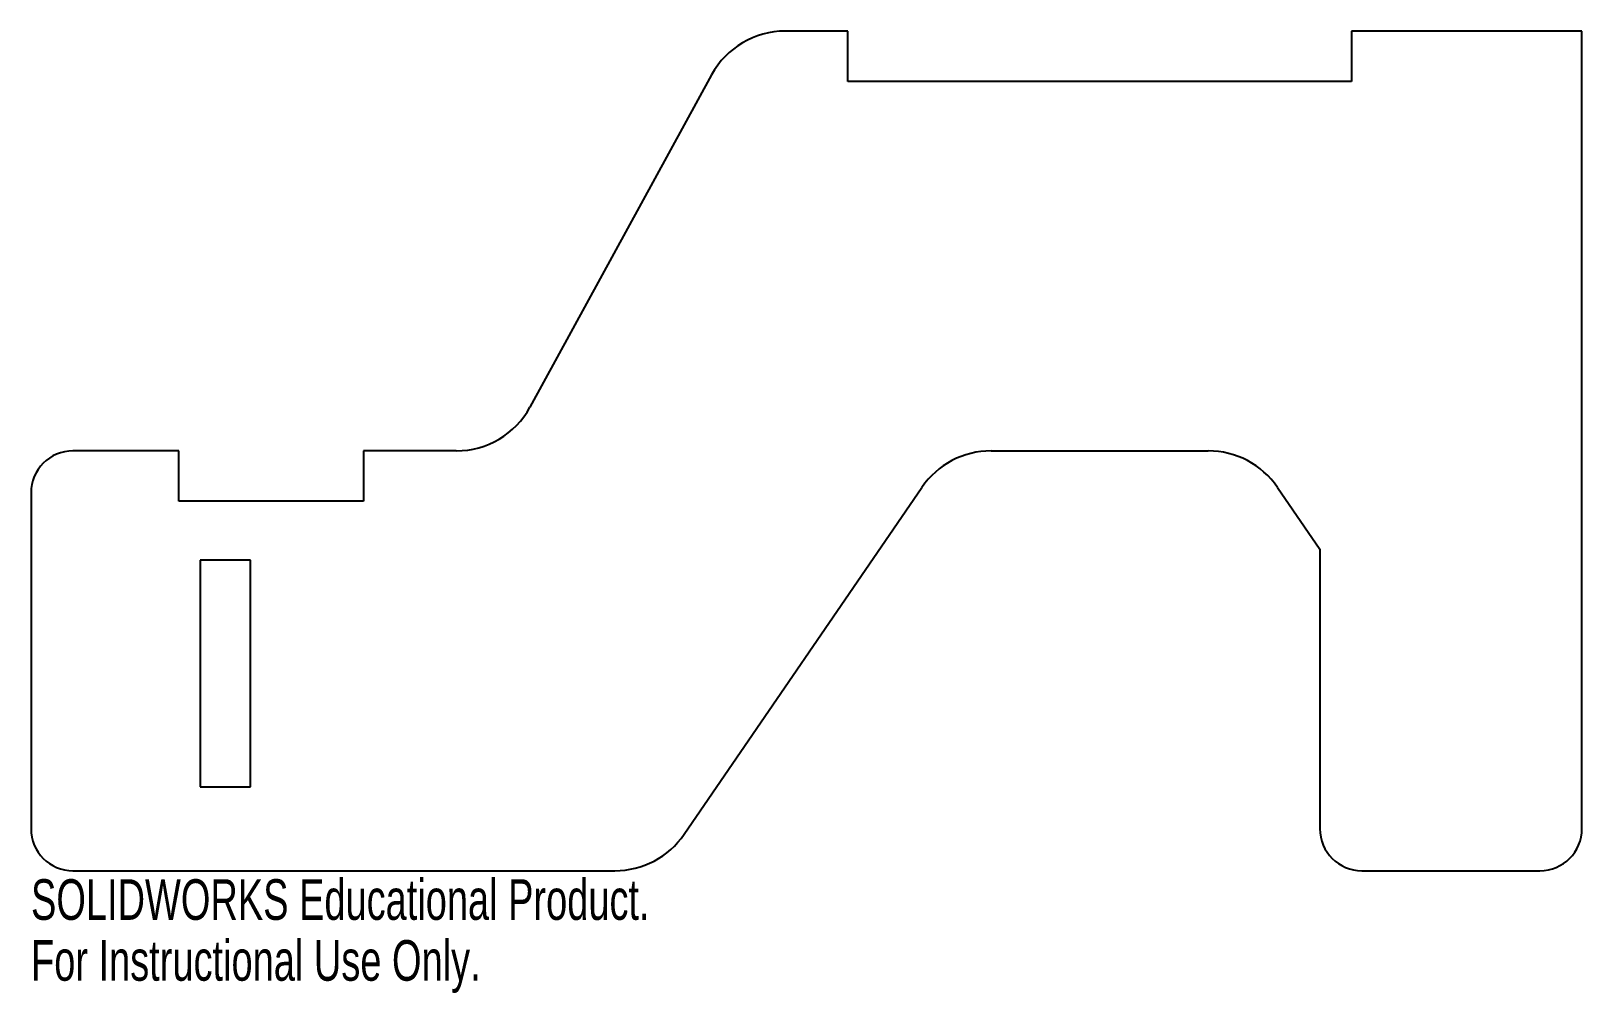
# Model space of a CAD drawing. Header units: millimetres. Extents: x -5 to 180, y -155 to -41.
import ezdxf

# ---------------------------------------------------------------- set-up
doc = ezdxf.new("R2010")
doc.units = ezdxf.units.MM
doc.styles.add('SLDTEXTSTYLE0', font='TXT', dxfattribs={"width": 0.7})

msp = doc.modelspace()

# ---------------------------------------------------------------- linework, layer by layer
at = {"color": 7, "linetype": 'Continuous', "lineweight": 25}
for p, q in [((92.3, -40.7), (84.85, -40.7)), ((92.3, -46.7), (92.3, -40.7)), ((152.3, -40.7), (152.3, -46.7)), ((179.74, -40.7), (152.3, -40.7)), ((179.74, -135.7), (179.74, -40.7)), ((76.07, -45.91), (54.43, -85.5)), ((152.3, -46.7), (92.3, -46.7)), ((12.59, -90.7), (0, -90.7)), ((12.59, -96.7), (12.59, -90.7)), ((34.59, -90.7), (34.59, -96.7)), ((45.66, -90.7), (34.59, -90.7)), ((109.36, -90.7), (135.23, -90.7)), ((-5, -95.7), (-5, -135.7)), ((72.81, -136.36), (101.11, -95.05)), ((143.48, -95.05), (148.53, -102.41)), ((34.59, -96.7), (12.59, -96.7)), ((148.53, -102.41), (148.53, -135.7)), ((21.13, -103.7), (15.13, -103.7)), ((15.13, -103.7), (15.13, -130.7)), ((21.13, -130.7), (21.13, -103.7)), ((15.13, -130.7), (21.13, -130.7)), ((0, -140.7), (64.56, -140.7)), ((153.53, -140.7), (174.74, -140.7))]:
    msp.add_line(p, q, dxfattribs=at)
for centre, radius, start, end in [((84.85, -50.7), 10, 90, 151.3378), ((45.66, -80.7), 10, 270, 331.3378), ((0, -95.7), 5, 90, 180), ((109.36, -100.7), 10, 90, 145.5789), ((135.23, -100.7), 10, 34.4211, 90), ((0, -135.7), 5, 180, 270), ((64.56, -130.7), 10, 270, 325.5789), ((153.53, -135.7), 5, 180, 270), ((174.74, -135.7), 5, 270, 0)]:
    msp.add_arc(centre, radius, start, end, dxfattribs=at)

# ---------------------------------------------------------------- texts
at = {"color": 7, "linetype": 'Continuous', "char_height": 4.8336, "attachment_point": 1, "style": 'SLDTEXTSTYLE0'}
for s, insert in [('SOLIDWORKS Educational Product.', (-5, -141.72)), ('For Instructional Use Only.', (-5, -148.97))]:
    msp.add_mtext(s, dxfattribs=dict(at, insert=insert))

doc.saveas('drawing.dxf')
